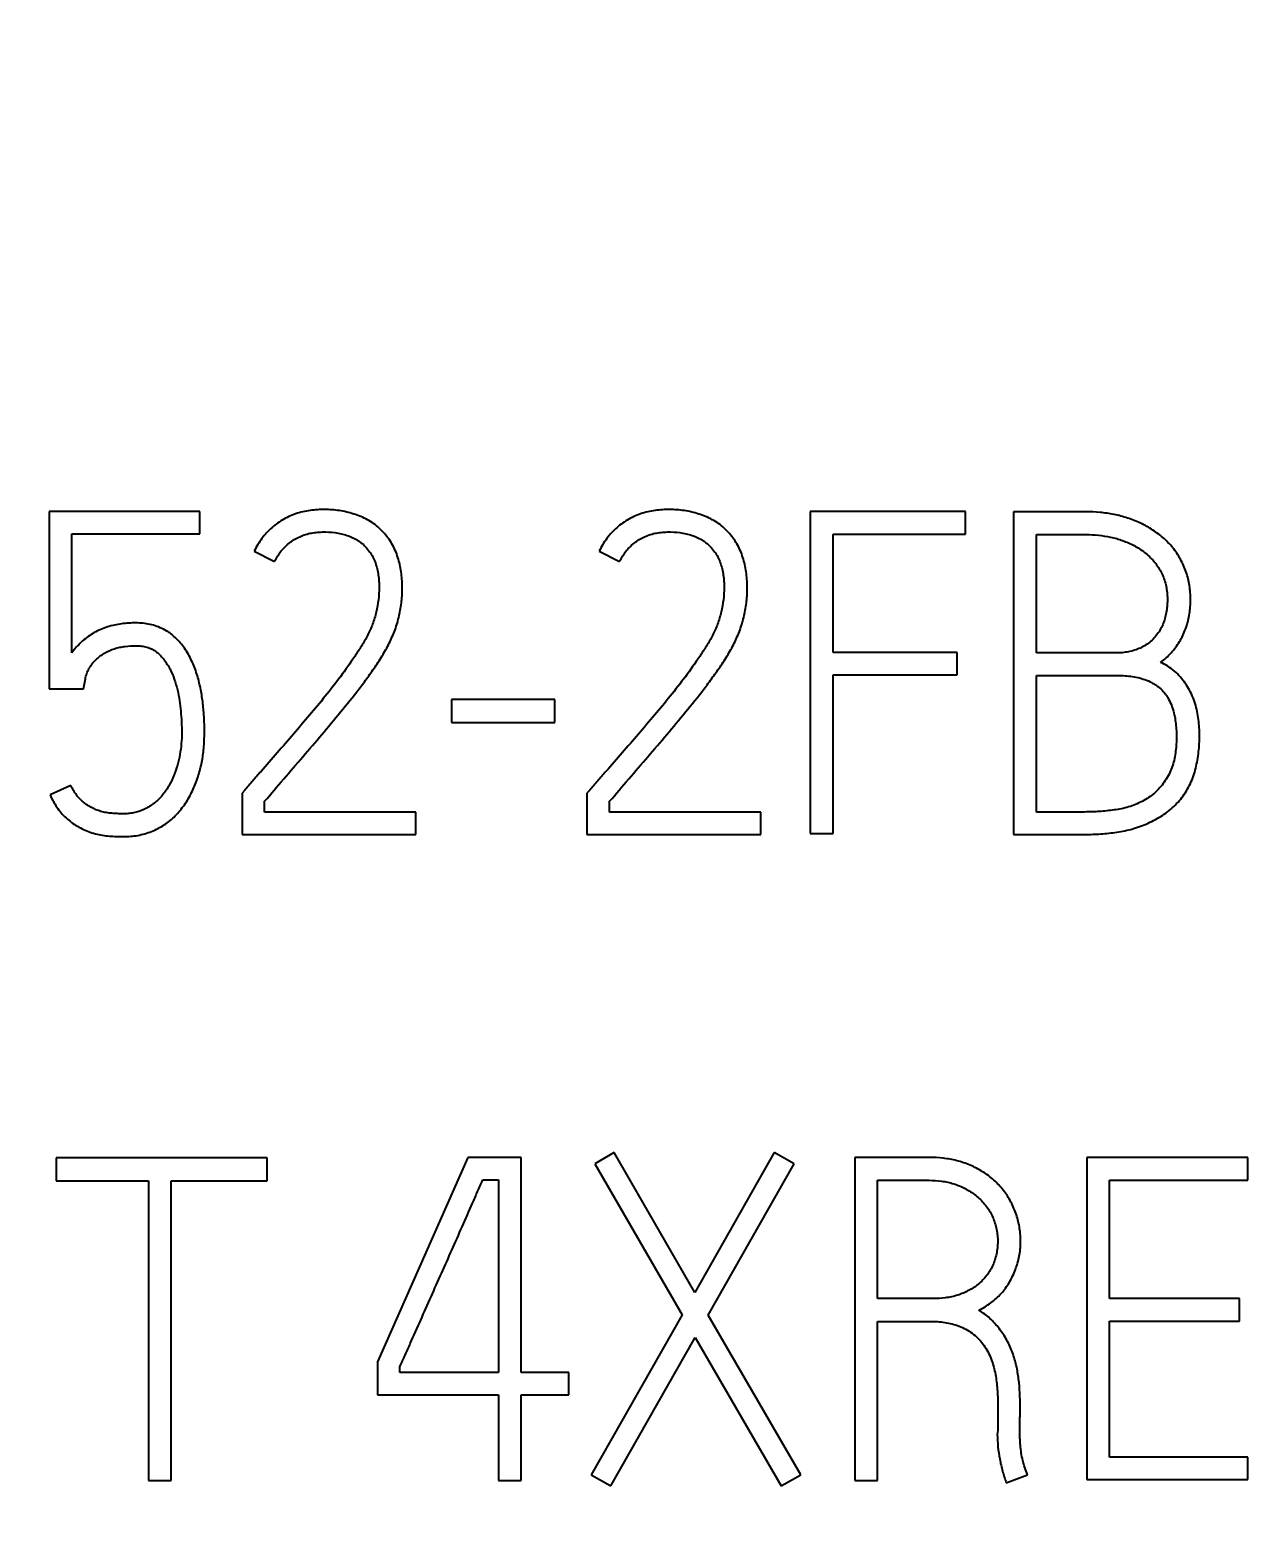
# Model space of a CAD drawing. Extents: x 0 to 420, y 0 to 297.
# Drawn here: x 142.86 to 148.92, y 170.23 to 177.59 of the extents above; entities that cross this region are included whole.
import ezdxf

# ---------------------------------------------------------------- set-up
doc = ezdxf.new("R2010")
doc.units = 0
doc.header["$LTSCALE"] = 23.1
doc.layers.add('10100_DIM_FRONT', color=7, linetype='CONTINUOUS')
doc.layers.add('10500_FRONT_LABELING', color=7, linetype='CONTINUOUS')
doc.styles.get("Standard").update_dxf_attribs({"font": 'txt', "width": 0.8})
doc.dimstyles.new('DIMSTYLE_1', dxfattribs={"dimtxt": 3.5, "dimasz": 3.5, "dimexe": 0.18, "dimexo": 0.0625, "dimgap": 0.09, "dimtad": 1, "dimtxsty": 'STANDARD', "dimcen": 0.09, "dimazin": 3, "dimtp": 0.05, "dimtm": 0.05, "dimtfac": 1, "dimtofl": 0, "dimtmove": 0, "dimatfit": 3, "dimtolj": 1})

# ---------------------------------------------------------------- blocks, each defined once
blk = doc.blocks.new('*D0')
at = {"layer": '10100_DIM_FRONT', "linetype": 'CONTINUOUS'}
for p, q in [((86.234459, 191.103546), (86.234459, 133.159676)), ((157.734459, 151.590953), (157.734459, 133.159676)), ((86.234459, 135.159676), (121.984459, 135.159676)), ((157.734459, 135.159676), (121.984459, 135.159676))]:
    blk.add_line(p, q, dxfattribs=at)
for points in [[(89.734459, 135.659676), (86.234459, 135.159676), (89.734459, 134.659676)], [(154.234459, 134.659676), (157.734459, 135.159676), (154.234459, 135.659676)]]:
    blk.add_solid(points, dxfattribs=at)
at = {"layer": '10100_DIM_FRONT', "linetype": 'CONTINUOUS', "width": 0.660714}
blk.add_text('71,5', height=3.5, dxfattribs=at).set_placement((118.540643, 136.034676))

msp = doc.modelspace()

# ---------------------------------------------------------------- linework, layer by layer
at = {"layer": '10500_FRONT_LABELING', "color": 7, "linetype": 'CONTINUOUS'}
for p, q in [((142.9523, 175.2045), (142.9523, 174.3258)), ((143.6987, 175.2045), (142.9523, 175.2045)), ((143.6987, 175.0936), (143.6987, 175.2045)), ((146.72, 175.2045), (146.72, 173.609)), ((147.4888, 175.2045), (146.72, 175.2045)), ((147.4888, 175.0914), (147.4888, 175.2045)), ((147.7264, 175.2023), (147.7264, 173.6045)), ((148.085, 175.2023), (147.7264, 175.2023)), ((143.0644, 174.5033), (143.0644, 175.0936)), ((143.0644, 175.0936), (143.6987, 175.0936)), ((146.8343, 174.5055), (146.8343, 175.0914)), ((146.8343, 175.0914), (147.4888, 175.0914)), ((147.8407, 174.5033), (147.8407, 175.0892)), ((147.8407, 175.0892), (148.085, 175.0892)), ((143.9677, 175.007), (144.0685, 174.956)), ((145.6755, 175.007), (145.7764, 174.956)), ((147.4484, 174.5055), (146.8343, 174.5055)), ((147.4484, 174.3946), (147.4484, 174.5055)), ((148.2329, 174.5033), (147.8407, 174.5033)), ((143.1227, 174.3258), (143.1316, 174.3746)), ((146.8343, 173.609), (146.8343, 174.3946)), ((146.8343, 174.3946), (147.4484, 174.3946)), ((147.8407, 173.7155), (147.8407, 174.3923)), ((147.8407, 174.3923), (148.2329, 174.3923)), ((142.9523, 174.3258), (143.1227, 174.3258)), ((144.9449, 174.2725), (144.9449, 174.1593)), ((145.4559, 174.2725), (144.9449, 174.2725)), ((145.4559, 174.1593), (145.4559, 174.2725)), ((144.9449, 174.1593), (145.4559, 174.1593)), ((143.0599, 173.8464), (142.9568, 173.7998)), ((143.9206, 173.8242), (143.9071, 173.8087)), ((143.9071, 173.8087), (143.9071, 173.6045)), ((145.6285, 173.8242), (145.615, 173.8087)), ((145.615, 173.8087), (145.615, 173.6045)), ((144.0192, 173.7155), (144.0192, 173.7688)), ((144.7678, 173.7155), (144.0192, 173.7155)), ((144.7678, 173.6045), (144.7678, 173.7155)), ((145.7271, 173.7155), (145.7271, 173.7688)), ((146.4757, 173.7155), (145.7271, 173.7155)), ((146.4757, 173.6045), (146.4757, 173.7155)), ((148.0783, 173.7155), (147.8407, 173.7155)), ((143.9071, 173.6045), (144.7678, 173.6045)), ((145.615, 173.6045), (146.4757, 173.6045)), ((146.72, 173.609), (146.8343, 173.609)), ((147.7264, 173.6045), (148.0783, 173.6045)), ((145.749, 172.029), (145.6536, 171.9735)), ((146.1485, 171.3366), (145.749, 172.029)), ((146.5413, 172.029), (146.1485, 171.3366)), ((146.6411, 171.9735), (146.5413, 172.029)), ((142.9862, 172.0023), (142.9862, 171.8892)), ((144.0314, 172.0023), (142.9862, 172.0023)), ((144.0314, 171.8892), (144.0314, 172.0023)), ((145.0256, 172.0045), (144.5773, 170.9926)), ((145.2897, 172.0045), (145.0256, 172.0045)), ((145.2897, 170.9394), (145.2897, 172.0045)), ((145.6536, 171.9735), (146.0863, 171.2256)), ((146.215, 171.2234), (146.6411, 171.9735)), ((146.9407, 172.0045), (146.9407, 170.4045)), ((147.3091, 172.0045), (146.9407, 172.0045)), ((148.0902, 172.0045), (148.0902, 170.409)), ((148.8869, 172.0045), (148.0902, 172.0045)), ((148.8869, 171.8914), (148.8869, 172.0045)), ((142.9862, 171.8892), (143.4433, 171.8892)), ((143.4433, 171.8892), (143.4433, 170.4045)), ((143.5565, 170.4045), (143.5565, 171.8892)), ((143.5565, 171.8892), (144.0314, 171.8892)), ((145.0988, 171.8936), (145.1765, 171.8936)), ((145.1765, 171.8936), (145.1765, 170.9394)), ((147.0539, 171.3055), (147.0539, 171.8914)), ((147.0539, 171.8914), (147.3091, 171.8914)), ((148.2012, 171.3055), (148.2012, 171.8914)), ((148.2012, 171.8914), (148.8869, 171.8914)), ((147.3268, 171.3055), (147.0539, 171.3055)), ((148.8447, 171.3055), (148.2012, 171.3055)), ((148.8447, 171.1946), (148.8447, 171.3055)), ((146.0863, 171.2256), (145.6358, 170.4334)), ((146.6744, 170.4334), (146.215, 171.2234)), ((147.0539, 170.4045), (147.0539, 171.1923)), ((147.0539, 171.1923), (147.3224, 171.1923)), ((148.2012, 170.5199), (148.2012, 171.1946)), ((148.2012, 171.1946), (148.8447, 171.1946)), ((145.7335, 170.3779), (146.1507, 171.1125)), ((146.1507, 171.1125), (146.5768, 170.3779)), ((144.5773, 170.9926), (144.5773, 170.8284)), ((144.6883, 170.9394), (144.6883, 170.9682)), ((145.1765, 170.9394), (144.6883, 170.9394)), ((145.5249, 170.9394), (145.2897, 170.9394)), ((145.5249, 170.8284), (145.5249, 170.9394)), ((144.5773, 170.8284), (145.1765, 170.8284)), ((145.1765, 170.8284), (145.1765, 170.4045)), ((145.2897, 170.4045), (145.2897, 170.8284)), ((145.2897, 170.8284), (145.5249, 170.8284)), ((147.6486, 170.7929), (147.6486, 170.6531)), ((147.7596, 170.7263), (147.7596, 170.7707)), ((147.6486, 170.6531), (147.6464, 170.6331)), ((148.8869, 170.5199), (148.2012, 170.5199)), ((148.8869, 170.409), (148.8869, 170.5199)), ((143.4433, 170.4045), (143.5565, 170.4045)), ((145.1765, 170.4045), (145.2897, 170.4045)), ((145.6358, 170.4334), (145.7335, 170.3779)), ((146.5768, 170.3779), (146.6744, 170.4334)), ((146.9407, 170.4045), (147.0539, 170.4045)), ((147.6908, 170.3935), (147.7951, 170.4334)), ((148.0902, 170.409), (148.8869, 170.409))]:
    msp.add_line(p, q, dxfattribs=at)
for points, knots in [([(144.0192, 173.7688), (144.0506, 173.8056), (144.082, 173.8423), (144.145, 173.9158), (144.1765, 173.9525), (144.2397, 174.0259), (144.2712, 174.0625), (144.3337, 174.1364), (144.3647, 174.1735), (144.4261, 174.2483), (144.4565, 174.2859), (144.5006, 174.3435), (144.515, 174.363), (144.5434, 174.4022), (144.5574, 174.422), (144.5844, 174.4623), (144.5976, 174.4829), (144.6222, 174.5247), (144.6337, 174.546), (144.6489, 174.5788), (144.6537, 174.5899), (144.6627, 174.6123), (144.6669, 174.6237), (144.6745, 174.6467), (144.6779, 174.6584), (144.684, 174.6821), (144.6866, 174.694), (144.6936, 174.7297), (144.6968, 174.7536), (144.7005, 174.8018), (144.7011, 174.8259), (144.6995, 174.8624), (144.6986, 174.8746), (144.6958, 174.8989), (144.694, 174.911), (144.6874, 174.9469), (144.6815, 174.9705), (144.6686, 175.0049), (144.6635, 175.0162), (144.6525, 175.0379), (144.6465, 175.0485), (144.6333, 175.0687), (144.6261, 175.0784), (144.6104, 175.097), (144.602, 175.1059), (144.5845, 175.1232), (144.5754, 175.1313), (144.5561, 175.1459), (144.546, 175.1525), (144.525, 175.1645), (144.5142, 175.17), (144.4918, 175.18), (144.4804, 175.1844), (144.4459, 175.1962), (144.4225, 175.2025), (144.3867, 175.2087), (144.3746, 175.2102), (144.3502, 175.2123), (144.3379, 175.213), (144.3013, 175.2138), (144.2771, 175.2129), (144.2408, 175.2087), (144.2288, 175.2068), (144.2048, 175.2019), (144.1928, 175.1989), (144.1578, 175.188), (144.1356, 175.1783), (144.1038, 175.1602), (144.0933, 175.1536), (144.0734, 175.1393), (144.0544, 175.1241), (144.037, 175.1072), (144.0205, 175.0893), (144.0126, 175.0798), (143.9905, 175.0504), (143.9779, 175.0294), (143.9677, 175.007)], [0, 0, 0, 0, 0.0625, 0.0625, 0.125, 0.125, 0.1875, 0.1875, 0.25, 0.25, 0.3125, 0.3125, 0.34375, 0.34375, 0.375, 0.375, 0.40625, 0.40625, 0.4375, 0.4375, 0.453125, 0.453125, 0.46875, 0.46875, 0.484375, 0.484375, 0.5, 0.5, 0.53125, 0.53125, 0.5625, 0.5625, 0.578125, 0.578125, 0.59375, 0.59375, 0.625, 0.625, 0.640625, 0.640625, 0.65625, 0.65625, 0.671875, 0.671875, 0.6875, 0.6875, 0.703125, 0.703125, 0.71875, 0.71875, 0.734375, 0.734375, 0.75, 0.75, 0.78125, 0.78125, 0.796875, 0.796875, 0.8125, 0.8125, 0.84375, 0.84375, 0.859375, 0.859375, 0.875, 0.875, 0.90625, 0.90625, 0.921875, 0.921875, 0.9375, 0.953125, 0.953125, 0.96875, 0.96875, 1, 1, 1, 1]), ([(145.7271, 173.7688), (145.7585, 173.8056), (145.7899, 173.8423), (145.8529, 173.9158), (145.8844, 173.9525), (145.9476, 174.0259), (145.9791, 174.0625), (146.0416, 174.1364), (146.0726, 174.1735), (146.134, 174.2483), (146.1644, 174.2859), (146.2085, 174.3435), (146.2229, 174.363), (146.2513, 174.4022), (146.2653, 174.422), (146.2923, 174.4623), (146.3055, 174.4829), (146.3301, 174.5247), (146.3416, 174.546), (146.3568, 174.5788), (146.3616, 174.5899), (146.3706, 174.6123), (146.3748, 174.6237), (146.3824, 174.6467), (146.3858, 174.6584), (146.3919, 174.6821), (146.3945, 174.694), (146.4015, 174.7297), (146.4047, 174.7536), (146.4084, 174.8018), (146.409, 174.8259), (146.4074, 174.8624), (146.4065, 174.8746), (146.4037, 174.8989), (146.4019, 174.911), (146.3953, 174.9469), (146.3894, 174.9705), (146.3765, 175.0049), (146.3714, 175.0162), (146.3604, 175.0379), (146.3544, 175.0485), (146.3412, 175.0687), (146.334, 175.0784), (146.3183, 175.097), (146.3099, 175.1059), (146.2924, 175.1232), (146.2833, 175.1313), (146.264, 175.1459), (146.2539, 175.1525), (146.2329, 175.1645), (146.2221, 175.17), (146.1997, 175.18), (146.1882, 175.1844), (146.1538, 175.1962), (146.1304, 175.2025), (146.0946, 175.2087), (146.0825, 175.2102), (146.0581, 175.2123), (146.0458, 175.213), (146.0092, 175.2138), (145.985, 175.2129), (145.9487, 175.2087), (145.9367, 175.2068), (145.9127, 175.2019), (145.9007, 175.1989), (145.8657, 175.188), (145.8435, 175.1783), (145.8117, 175.1602), (145.8012, 175.1536), (145.7813, 175.1393), (145.7623, 175.1241), (145.7449, 175.1072), (145.7283, 175.0893), (145.7205, 175.0798), (145.6983, 175.0504), (145.6858, 175.0294), (145.6755, 175.007)], [0, 0, 0, 0, 0.0625, 0.0625, 0.125, 0.125, 0.1875, 0.1875, 0.25, 0.25, 0.3125, 0.3125, 0.34375, 0.34375, 0.375, 0.375, 0.40625, 0.40625, 0.4375, 0.4375, 0.453125, 0.453125, 0.46875, 0.46875, 0.484375, 0.484375, 0.5, 0.5, 0.53125, 0.53125, 0.5625, 0.5625, 0.578125, 0.578125, 0.59375, 0.59375, 0.625, 0.625, 0.640625, 0.640625, 0.65625, 0.65625, 0.671875, 0.671875, 0.6875, 0.6875, 0.703125, 0.703125, 0.71875, 0.71875, 0.734375, 0.734375, 0.75, 0.75, 0.78125, 0.78125, 0.796875, 0.796875, 0.8125, 0.8125, 0.84375, 0.84375, 0.859375, 0.859375, 0.875, 0.875, 0.90625, 0.90625, 0.921875, 0.921875, 0.9375, 0.953125, 0.953125, 0.96875, 0.96875, 1, 1, 1, 1]), ([(148.4548, 174.4567), (148.4738, 174.4705), (148.491, 174.4861), (148.5145, 174.5118), (148.5219, 174.5207), (148.5359, 174.5394), (148.5424, 174.5492), (148.5606, 174.5791), (148.5706, 174.5999), (148.5826, 174.6327), (148.5861, 174.6439), (148.592, 174.6665), (148.5944, 174.6779), (148.6002, 174.7122), (148.6022, 174.7352), (148.6029, 174.77), (148.6027, 174.7816), (148.6015, 174.805), (148.6005, 174.8166), (148.5959, 174.851), (148.591, 174.8735), (148.5806, 174.9065), (148.5766, 174.9173), (148.5677, 174.9388), (148.5626, 174.9494), (148.5463, 174.9804), (148.5338, 174.9998), (148.5125, 175.0272), (148.505, 175.0361), (148.4892, 175.0532), (148.4808, 175.0615), (148.4548, 175.0849), (148.4364, 175.099), (148.4072, 175.118), (148.3972, 175.124), (148.3768, 175.1354), (148.3663, 175.1407), (148.3348, 175.1555), (148.3132, 175.164), (148.2693, 175.1784), (148.247, 175.1844), (148.2014, 175.1936), (148.1782, 175.197), (148.1317, 175.2013), (148.1084, 175.2023), (148.085, 175.2023)], [0, 0, 0, 0, 0.0625, 0.0625, 0.09375, 0.09375, 0.125, 0.125, 0.1875, 0.1875, 0.21875, 0.21875, 0.25, 0.25, 0.3125, 0.3125, 0.34375, 0.34375, 0.375, 0.375, 0.4375, 0.4375, 0.46875, 0.46875, 0.5, 0.5, 0.5625, 0.5625, 0.59375, 0.59375, 0.625, 0.625, 0.6875, 0.6875, 0.71875, 0.71875, 0.75, 0.75, 0.8125, 0.8125, 0.875, 0.875, 0.9375, 0.9375, 1, 1, 1, 1]), ([(144.0685, 174.956), (144.0774, 174.9749), (144.0884, 174.9923), (144.108, 175.0162), (144.1151, 175.0239), (144.13, 175.0383), (144.1457, 175.0517), (144.1628, 175.0632), (144.1807, 175.0735), (144.1901, 175.0782), (144.2188, 175.0902), (144.2387, 175.0953), (144.2694, 175.1001), (144.2798, 175.1011), (144.3004, 175.1024), (144.3107, 175.1026), (144.3415, 175.1022), (144.362, 175.1005), (144.3925, 175.095), (144.4027, 175.0927), (144.4227, 175.0871), (144.4325, 175.0839), (144.4516, 175.0762), (144.461, 175.0717), (144.4746, 175.0641), (144.4791, 175.0613), (144.4877, 175.0556), (144.4919, 175.0525), (144.5041, 175.0431), (144.5117, 175.0362), (144.5259, 175.0213), (144.5326, 175.0133), (144.5446, 174.9962), (144.5499, 174.9874), (144.5594, 174.969), (144.5636, 174.9596), (144.5707, 174.94), (144.5736, 174.93), (144.5784, 174.9099), (144.5803, 174.8998), (144.5833, 174.8795), (144.5845, 174.8692), (144.586, 174.8486), (144.5863, 174.8382), (144.5862, 174.8071), (144.5849, 174.7866), (144.5798, 174.7459), (144.576, 174.7258), (144.5689, 174.6958), (144.5663, 174.6858), (144.5604, 174.666), (144.5572, 174.6561), (144.5466, 174.6271), (144.5381, 174.6085), (144.5193, 174.5724), (144.509, 174.5548), (144.4876, 174.52), (144.4764, 174.5029), (144.4422, 174.4519), (144.4185, 174.4185), (144.3697, 174.3529), (144.3447, 174.3207), (144.2935, 174.2572), (144.2672, 174.2259), (144.2145, 174.1636), (144.1881, 174.1325), (144.135, 174.0705), (144.1084, 174.0396), (144.0549, 173.9779), (144.028, 173.9472), (143.9877, 173.9011), (143.9743, 173.8857), (143.9474, 173.855), (143.9339, 173.8397), (143.9206, 173.8242)], [0, 0, 0, 0, 0.03125, 0.03125, 0.046875, 0.046875, 0.0625, 0.078125, 0.078125, 0.09375, 0.09375, 0.125, 0.125, 0.140625, 0.140625, 0.15625, 0.15625, 0.1875, 0.1875, 0.203125, 0.203125, 0.21875, 0.21875, 0.234375, 0.234375, 0.242188, 0.242188, 0.25, 0.25, 0.265625, 0.265625, 0.28125, 0.28125, 0.296875, 0.296875, 0.3125, 0.3125, 0.328125, 0.328125, 0.34375, 0.34375, 0.359375, 0.359375, 0.375, 0.375, 0.40625, 0.40625, 0.4375, 0.4375, 0.453125, 0.453125, 0.46875, 0.46875, 0.5, 0.5, 0.53125, 0.53125, 0.5625, 0.5625, 0.625, 0.625, 0.6875, 0.6875, 0.75, 0.75, 0.8125, 0.8125, 0.875, 0.875, 0.9375, 0.9375, 0.96875, 0.96875, 1, 1, 1, 1]), ([(145.7764, 174.956), (145.7853, 174.9749), (145.7963, 174.9923), (145.8159, 175.0162), (145.823, 175.0239), (145.8379, 175.0383), (145.8536, 175.0517), (145.8707, 175.0632), (145.8886, 175.0735), (145.898, 175.0782), (145.9267, 175.0902), (145.9466, 175.0953), (145.9773, 175.1001), (145.9877, 175.1011), (146.0083, 175.1024), (146.0186, 175.1026), (146.0494, 175.1022), (146.0699, 175.1005), (146.1004, 175.095), (146.1106, 175.0927), (146.1306, 175.0871), (146.1404, 175.0839), (146.1595, 175.0762), (146.1689, 175.0717), (146.1825, 175.0641), (146.187, 175.0613), (146.1956, 175.0556), (146.1998, 175.0525), (146.212, 175.0431), (146.2196, 175.0362), (146.2338, 175.0213), (146.2405, 175.0133), (146.2525, 174.9962), (146.2578, 174.9874), (146.2673, 174.969), (146.2715, 174.9596), (146.2786, 174.94), (146.2815, 174.93), (146.2863, 174.9099), (146.2882, 174.8998), (146.2912, 174.8795), (146.2924, 174.8692), (146.2938, 174.8486), (146.2942, 174.8382), (146.2941, 174.8071), (146.2928, 174.7866), (146.2877, 174.7459), (146.2839, 174.7258), (146.2768, 174.6958), (146.2741, 174.6858), (146.2683, 174.666), (146.2651, 174.6561), (146.2545, 174.6271), (146.246, 174.6085), (146.2272, 174.5724), (146.2169, 174.5548), (146.1955, 174.52), (146.1843, 174.5029), (146.1501, 174.4519), (146.1264, 174.4185), (146.0776, 174.3529), (146.0526, 174.3207), (146.0013, 174.2572), (145.9751, 174.2259), (145.9224, 174.1636), (145.896, 174.1325), (145.8429, 174.0705), (145.8163, 174.0396), (145.7628, 173.9779), (145.7359, 173.9472), (145.6956, 173.9011), (145.6822, 173.8857), (145.6553, 173.855), (145.6418, 173.8397), (145.6285, 173.8242)], [0, 0, 0, 0, 0.03125, 0.03125, 0.046875, 0.046875, 0.0625, 0.078125, 0.078125, 0.09375, 0.09375, 0.125, 0.125, 0.140625, 0.140625, 0.15625, 0.15625, 0.1875, 0.1875, 0.203125, 0.203125, 0.21875, 0.21875, 0.234375, 0.234375, 0.242188, 0.242188, 0.25, 0.25, 0.265625, 0.265625, 0.28125, 0.28125, 0.296875, 0.296875, 0.3125, 0.3125, 0.328125, 0.328125, 0.34375, 0.34375, 0.359375, 0.359375, 0.375, 0.375, 0.40625, 0.40625, 0.4375, 0.4375, 0.453125, 0.453125, 0.46875, 0.46875, 0.5, 0.5, 0.53125, 0.53125, 0.5625, 0.5625, 0.625, 0.625, 0.6875, 0.6875, 0.75, 0.75, 0.8125, 0.8125, 0.875, 0.875, 0.9375, 0.9375, 0.96875, 0.96875, 1, 1, 1, 1]), ([(148.085, 175.0892), (148.1265, 175.0892), (148.1674, 175.0855), (148.2275, 175.0724), (148.2473, 175.0668), (148.2766, 175.0562), (148.2863, 175.0524), (148.3053, 175.044), (148.3146, 175.0395), (148.3419, 175.0248), (148.3593, 175.0137), (148.384, 174.9944), (148.3919, 174.9876), (148.4069, 174.9733), (148.414, 174.9658), (148.4274, 174.9501), (148.4337, 174.9419), (148.4454, 174.9247), (148.4508, 174.9157), (148.4654, 174.8882), (148.4729, 174.869), (148.481, 174.839), (148.4832, 174.8287), (148.4863, 174.8082), (148.4873, 174.7979), (148.4884, 174.7773), (148.4886, 174.767), (148.488, 174.7463), (148.4873, 174.736), (148.485, 174.7154), (148.4834, 174.705), (148.4792, 174.6847), (148.4766, 174.6747), (148.4702, 174.6551), (148.4665, 174.6454), (148.4577, 174.6265), (148.4527, 174.6173), (148.4415, 174.5999), (148.4353, 174.5916), (148.4218, 174.5758), (148.4144, 174.5683), (148.391, 174.5478), (148.3737, 174.5365), (148.3357, 174.5188), (148.3158, 174.5127), (148.285, 174.5069), (148.2746, 174.5055), (148.2538, 174.5037), (148.2434, 174.5033), (148.2329, 174.5033)], [0, 0, 0, 0, 0.125, 0.125, 0.1875, 0.1875, 0.21875, 0.21875, 0.25, 0.25, 0.3125, 0.3125, 0.34375, 0.34375, 0.375, 0.375, 0.40625, 0.40625, 0.4375, 0.4375, 0.5, 0.5, 0.53125, 0.53125, 0.5625, 0.5625, 0.59375, 0.59375, 0.625, 0.625, 0.65625, 0.65625, 0.6875, 0.6875, 0.71875, 0.71875, 0.75, 0.75, 0.78125, 0.78125, 0.8125, 0.8125, 0.875, 0.875, 0.9375, 0.9375, 0.96875, 0.96875, 1, 1, 1, 1]), ([(142.9568, 173.7998), (142.9667, 173.7787), (142.9777, 173.7582), (142.9971, 173.7296), (143.004, 173.7204), (143.0191, 173.7027), (143.0272, 173.6943), (143.0446, 173.6784), (143.0537, 173.6711), (143.0725, 173.6573), (143.0821, 173.6509), (143.102, 173.6389), (143.1123, 173.6334), (143.1337, 173.6236), (143.1447, 173.6193), (143.167, 173.6119), (143.1782, 173.6086), (143.2009, 173.6031), (143.2124, 173.6008), (143.2356, 173.5976), (143.2474, 173.5966), (143.271, 173.5951), (143.2827, 173.5945), (143.3062, 173.5935), (143.318, 173.5933), (143.3414, 173.5938), (143.3531, 173.5946), (143.3765, 173.5972), (143.3882, 173.599), (143.4115, 173.6039), (143.423, 173.6069), (143.4568, 173.6175), (143.4785, 173.6267), (143.5096, 173.6439), (143.5197, 173.6503), (143.5392, 173.6638), (143.5484, 173.6711), (143.5663, 173.6864), (143.5748, 173.6945), (143.591, 173.7116), (143.5988, 173.7207), (143.6209, 173.7486), (143.6339, 173.7682), (143.6568, 173.8092), (143.6668, 173.8305), (143.68, 173.8634), (143.6841, 173.8746), (143.6915, 173.8969), (143.6949, 173.9082), (143.704, 173.9421), (143.7087, 173.965), (143.7159, 174.0113), (143.7182, 174.0347), (143.7209, 174.0818), (143.7213, 174.1054), (143.7209, 174.1524), (143.7192, 174.1993), (143.7146, 174.246), (143.7083, 174.2925), (143.7044, 174.3156), (143.6943, 174.3618), (143.6881, 174.3848), (143.6732, 174.4296), (143.6644, 174.4515), (143.6487, 174.4834), (143.643, 174.4939), (143.6308, 174.5141), (143.6244, 174.5239), (143.6036, 174.5523), (143.588, 174.5699), (143.5655, 174.5894), (143.5608, 174.5932), (143.5514, 174.6004), (143.5465, 174.6038), (143.5317, 174.6136), (143.5214, 174.6194), (143.5001, 174.6297), (143.4889, 174.6342), (143.4662, 174.6415), (143.4547, 174.6443), (143.4314, 174.6486), (143.4196, 174.6501), (143.3958, 174.6518), (143.3839, 174.6521), (143.3602, 174.6518), (143.3484, 174.6512), (143.3249, 174.6492), (143.3132, 174.6479), (143.2899, 174.6443), (143.2784, 174.642), (143.2553, 174.6363), (143.2438, 174.6329), (143.2212, 174.6252), (143.2102, 174.6209), (143.1888, 174.6109), (143.1784, 174.6053), (143.1581, 174.5931), (143.1482, 174.5865), (143.1291, 174.5722), (143.12, 174.5646), (143.1026, 174.5485), (143.0943, 174.5401), (143.0787, 174.5224), (143.0712, 174.5131), (143.0644, 174.5033)], [0, 0, 0, 0, 0.03125, 0.03125, 0.046875, 0.046875, 0.0625, 0.0625, 0.078125, 0.078125, 0.09375, 0.09375, 0.109375, 0.109375, 0.125, 0.125, 0.140625, 0.140625, 0.15625, 0.15625, 0.171875, 0.171875, 0.1875, 0.1875, 0.203125, 0.203125, 0.21875, 0.21875, 0.234375, 0.234375, 0.25, 0.25, 0.28125, 0.28125, 0.296875, 0.296875, 0.3125, 0.3125, 0.328125, 0.328125, 0.34375, 0.34375, 0.375, 0.375, 0.40625, 0.40625, 0.421875, 0.421875, 0.4375, 0.4375, 0.46875, 0.46875, 0.5, 0.5, 0.53125, 0.53125, 0.5625, 0.59375, 0.59375, 0.625, 0.625, 0.65625, 0.65625, 0.6875, 0.6875, 0.703125, 0.703125, 0.71875, 0.71875, 0.75, 0.75, 0.757812, 0.757812, 0.765625, 0.765625, 0.78125, 0.78125, 0.796875, 0.796875, 0.8125, 0.8125, 0.828125, 0.828125, 0.84375, 0.84375, 0.859375, 0.859375, 0.875, 0.875, 0.890625, 0.890625, 0.90625, 0.90625, 0.921875, 0.921875, 0.9375, 0.9375, 0.953125, 0.953125, 0.96875, 0.96875, 0.984375, 0.984375, 1, 1, 1, 1]), ([(143.1316, 174.3746), (143.132, 174.3792), (143.1331, 174.3836), (143.1357, 174.3924), (143.1371, 174.3967), (143.1415, 174.4097), (143.1451, 174.4182), (143.154, 174.4339), (143.1592, 174.4413), (143.1704, 174.4556), (143.1764, 174.4625), (143.1893, 174.4752), (143.1961, 174.4811), (143.2107, 174.492), (143.2183, 174.4969), (143.2416, 174.5108), (143.2579, 174.5186), (143.2837, 174.5272), (143.2926, 174.5295), (143.3103, 174.5332), (143.3193, 174.5346), (143.3461, 174.5379), (143.3641, 174.5391), (143.3912, 174.5387), (143.4004, 174.5382), (143.4185, 174.536), (143.4274, 174.5343), (143.4404, 174.5305), (143.4447, 174.5291), (143.4532, 174.5258), (143.4575, 174.524), (143.4697, 174.5178), (143.4773, 174.513), (143.4915, 174.5019), (143.4983, 174.4957), (143.5108, 174.4825), (143.5165, 174.4755), (143.5273, 174.4611), (143.5324, 174.4536), (143.542, 174.4384), (143.5465, 174.4305), (143.5591, 174.4063), (143.566, 174.3897), (143.5778, 174.3559), (143.5828, 174.3387), (143.5914, 174.3038), (143.595, 174.286), (143.6004, 174.2505), (143.6023, 174.2326), (143.6054, 174.197), (143.6066, 174.1792), (143.6085, 174.1435), (143.6091, 174.1256), (143.6089, 174.0898), (143.6082, 174.0719), (143.605, 174.036), (143.6026, 174.018), (143.5962, 173.9826), (143.5922, 173.9651), (143.5825, 173.9305), (143.5768, 173.9134), (143.5633, 173.8798), (143.5555, 173.8634), (143.5378, 173.8321), (143.5279, 173.8171), (143.5108, 173.796), (143.5047, 173.7891), (143.492, 173.7762), (143.4788, 173.764), (143.4644, 173.7531), (143.4495, 173.7429), (143.4417, 173.7382), (143.4177, 173.7254), (143.401, 173.7188), (143.3748, 173.7121), (143.3659, 173.7104), (143.3478, 173.7079), (143.3388, 173.7072), (143.3208, 173.7065), (143.3118, 173.7066), (143.2938, 173.7071), (143.2848, 173.7075), (143.2668, 173.7088), (143.2578, 173.7095), (143.2399, 173.7116), (143.2309, 173.713), (143.2043, 173.7188), (143.1874, 173.7247), (143.163, 173.7364), (143.155, 173.7408), (143.1398, 173.7505), (143.1324, 173.7557), (143.1184, 173.7668), (143.1116, 173.7728), (143.099, 173.7856), (143.093, 173.7926), (143.0767, 173.8144), (143.0679, 173.8301), (143.0599, 173.8464)], [0, 0, 0, 0, 0.007812, 0.007812, 0.015625, 0.015625, 0.03125, 0.03125, 0.046875, 0.046875, 0.0625, 0.0625, 0.078125, 0.078125, 0.09375, 0.09375, 0.125, 0.125, 0.140625, 0.140625, 0.15625, 0.15625, 0.1875, 0.1875, 0.203125, 0.203125, 0.21875, 0.21875, 0.226562, 0.226562, 0.234375, 0.234375, 0.25, 0.25, 0.265625, 0.265625, 0.28125, 0.28125, 0.296875, 0.296875, 0.3125, 0.3125, 0.34375, 0.34375, 0.375, 0.375, 0.40625, 0.40625, 0.4375, 0.4375, 0.46875, 0.46875, 0.5, 0.5, 0.53125, 0.53125, 0.5625, 0.5625, 0.59375, 0.59375, 0.625, 0.625, 0.65625, 0.65625, 0.6875, 0.6875, 0.703125, 0.703125, 0.71875, 0.734375, 0.734375, 0.75, 0.75, 0.78125, 0.78125, 0.796875, 0.796875, 0.8125, 0.8125, 0.828125, 0.828125, 0.84375, 0.84375, 0.859375, 0.859375, 0.875, 0.875, 0.90625, 0.90625, 0.921875, 0.921875, 0.9375, 0.9375, 0.953125, 0.953125, 0.96875, 0.96875, 1, 1, 1, 1]), ([(148.0783, 173.6045), (148.1052, 173.6045), (148.132, 173.6053), (148.1854, 173.6088), (148.212, 173.6115), (148.2647, 173.6195), (148.2908, 173.625), (148.3295, 173.636), (148.3424, 173.6401), (148.3679, 173.6494), (148.3806, 173.6546), (148.4052, 173.6657), (148.4173, 173.6718), (148.441, 173.6847), (148.4527, 173.6915), (148.4753, 173.7063), (148.4864, 173.7143), (148.5077, 173.7314), (148.5177, 173.7404), (148.5462, 173.7688), (148.5631, 173.7897), (148.5852, 173.8237), (148.592, 173.8356), (148.6042, 173.8598), (148.6095, 173.8721), (148.6187, 173.8974), (148.6227, 173.9103), (148.6296, 173.9364), (148.6325, 173.9497), (148.6402, 173.9895), (148.6439, 174.0162), (148.6468, 174.0563), (148.6473, 174.0696), (148.6477, 174.0964), (148.6475, 174.1098), (148.6463, 174.1367), (148.6453, 174.1501), (148.6423, 174.177), (148.6403, 174.1905), (148.6327, 174.2304), (148.6253, 174.2563), (148.6102, 174.2939), (148.6044, 174.3064), (148.5917, 174.3303), (148.5778, 174.3533), (148.5613, 174.3745), (148.5435, 174.3947), (148.5338, 174.4043), (148.5027, 174.431), (148.4799, 174.4456), (148.4548, 174.4567)], [0, 0, 0, 0, 0.0625, 0.0625, 0.125, 0.125, 0.1875, 0.1875, 0.21875, 0.21875, 0.25, 0.25, 0.28125, 0.28125, 0.3125, 0.3125, 0.34375, 0.34375, 0.375, 0.375, 0.4375, 0.4375, 0.46875, 0.46875, 0.5, 0.5, 0.53125, 0.53125, 0.5625, 0.5625, 0.625, 0.625, 0.65625, 0.65625, 0.6875, 0.6875, 0.71875, 0.71875, 0.75, 0.75, 0.8125, 0.8125, 0.84375, 0.84375, 0.875, 0.90625, 0.90625, 0.9375, 0.9375, 1, 1, 1, 1]), ([(148.2329, 174.3923), (148.2574, 174.3923), (148.2817, 174.3911), (148.3178, 174.3862), (148.3298, 174.3841), (148.3536, 174.3787), (148.3655, 174.3753), (148.3886, 174.3671), (148.3998, 174.3623), (148.4159, 174.3537), (148.4212, 174.3507), (148.4316, 174.3441), (148.4367, 174.3405), (148.4512, 174.3293), (148.4601, 174.3211), (148.4722, 174.3074), (148.476, 174.3027), (148.4832, 174.2928), (148.4866, 174.2876), (148.5025, 174.2615), (148.5116, 174.2389), (148.5247, 174.1915), (148.5286, 174.1676), (148.5331, 174.1193), (148.5337, 174.095), (148.5324, 174.0461), (148.5304, 174.0219), (148.5245, 173.9861), (148.5221, 173.9742), (148.5159, 173.9506), (148.5121, 173.9389), (148.4986, 173.9048), (148.487, 173.8835), (148.4658, 173.8537), (148.4581, 173.8441), (148.4418, 173.8259), (148.4332, 173.8173), (148.415, 173.8012), (148.4054, 173.7939), (148.3851, 173.7802), (148.3745, 173.7739), (148.3528, 173.7626), (148.3418, 173.7575), (148.3193, 173.7484), (148.3079, 173.7443), (148.2846, 173.7372), (148.2727, 173.7342), (148.2486, 173.7292), (148.2366, 173.7272), (148.2124, 173.7238), (148.2002, 173.7225), (148.1759, 173.7201), (148.1638, 173.719), (148.1272, 173.7164), (148.1028, 173.7155), (148.0783, 173.7155)], [0, 0, 0, 0, 0.0625, 0.0625, 0.09375, 0.09375, 0.125, 0.125, 0.15625, 0.15625, 0.171875, 0.171875, 0.1875, 0.1875, 0.21875, 0.21875, 0.234375, 0.234375, 0.25, 0.25, 0.3125, 0.3125, 0.375, 0.375, 0.4375, 0.4375, 0.5, 0.5, 0.53125, 0.53125, 0.5625, 0.5625, 0.625, 0.625, 0.65625, 0.65625, 0.6875, 0.6875, 0.71875, 0.71875, 0.75, 0.75, 0.78125, 0.78125, 0.8125, 0.8125, 0.84375, 0.84375, 0.875, 0.875, 0.90625, 0.90625, 0.9375, 0.9375, 1, 1, 1, 1]), ([(147.5554, 171.2478), (147.5761, 171.2585), (147.5957, 171.2707), (147.6234, 171.2913), (147.6323, 171.2986), (147.6495, 171.3141), (147.6578, 171.3223), (147.6811, 171.3481), (147.6945, 171.3667), (147.712, 171.3964), (147.7174, 171.4066), (147.7273, 171.4275), (147.7318, 171.4383), (147.744, 171.4707), (147.7504, 171.4929), (147.7569, 171.5269), (147.7586, 171.5384), (147.7609, 171.5615), (147.7616, 171.573), (147.7621, 171.6074), (147.7604, 171.6303), (147.7551, 171.6645), (147.7528, 171.6759), (147.7473, 171.6985), (147.7442, 171.7095), (147.7333, 171.7423), (147.7244, 171.7634), (147.7082, 171.7941), (147.7023, 171.8041), (147.6897, 171.8236), (147.683, 171.833), (147.6618, 171.8602), (147.6462, 171.877), (147.6205, 171.9003), (147.6115, 171.9077), (147.5929, 171.9216), (147.5833, 171.9281), (147.554, 171.9464), (147.5336, 171.9571), (147.5016, 171.9708), (147.4907, 171.9749), (147.4688, 171.9824), (147.4356, 171.9923), (147.4016, 171.9982), (147.3556, 172.0034), (147.3323, 172.0045), (147.3091, 172.0045)], [0, 0, 0, 0, 0.0625, 0.0625, 0.09375, 0.09375, 0.125, 0.125, 0.1875, 0.1875, 0.21875, 0.21875, 0.25, 0.25, 0.3125, 0.3125, 0.34375, 0.34375, 0.375, 0.375, 0.4375, 0.4375, 0.46875, 0.46875, 0.5, 0.5, 0.5625, 0.5625, 0.59375, 0.59375, 0.625, 0.625, 0.6875, 0.6875, 0.71875, 0.71875, 0.75, 0.75, 0.8125, 0.8125, 0.84375, 0.84375, 0.875, 0.9375, 0.9375, 1, 1, 1, 1]), ([(144.6883, 170.9682), (144.6927, 170.9778), (144.6971, 170.9874), (144.7058, 171.0066), (144.7101, 171.0162), (144.7231, 171.0451), (144.7317, 171.0643), (144.7576, 171.1221), (144.7747, 171.1606), (144.8089, 171.2377), (144.826, 171.2763), (144.8603, 171.3534), (144.8775, 171.3919), (144.9119, 171.4689), (144.9462, 171.546), (144.9802, 171.6232), (145.0141, 171.7004), (145.0311, 171.7391), (145.0565, 171.797), (145.065, 171.8163), (145.082, 171.8549), (145.0905, 171.8742), (145.0988, 171.8936)], [0, 0, 0, 0, 0.03125, 0.03125, 0.0625, 0.0625, 0.125, 0.125, 0.25, 0.25, 0.375, 0.375, 0.5, 0.5, 0.625, 0.75, 0.75, 0.875, 0.875, 0.9375, 0.9375, 1, 1, 1, 1]), ([(147.3091, 171.8914), (147.3298, 171.8914), (147.3503, 171.8902), (147.391, 171.8847), (147.4111, 171.8805), (147.4507, 171.8678), (147.4696, 171.8597), (147.5057, 171.8406), (147.523, 171.8296), (147.5474, 171.8105), (147.5553, 171.8036), (147.5701, 171.7892), (147.5841, 171.7741), (147.5964, 171.7576), (147.6078, 171.7403), (147.613, 171.7312), (147.6268, 171.7034), (147.6338, 171.6841), (147.6416, 171.654), (147.6437, 171.6438), (147.6468, 171.6234), (147.6478, 171.6131), (147.6488, 171.5926), (147.6487, 171.5824), (147.6475, 171.5618), (147.6463, 171.5514), (147.6412, 171.5208), (147.6359, 171.5009), (147.6247, 171.4722), (147.6203, 171.4627), (147.6105, 171.4444), (147.605, 171.4357), (147.5871, 171.4106), (147.5733, 171.3955), (147.5417, 171.3682), (147.5246, 171.3567), (147.4973, 171.342), (147.4879, 171.3374), (147.4688, 171.3293), (147.4592, 171.3257), (147.4297, 171.3164), (147.4095, 171.3121), (147.3683, 171.3067), (147.3476, 171.3055), (147.3268, 171.3055)], [0, 0, 0, 0, 0.0625, 0.0625, 0.125, 0.125, 0.1875, 0.1875, 0.25, 0.25, 0.28125, 0.28125, 0.3125, 0.34375, 0.34375, 0.375, 0.375, 0.4375, 0.4375, 0.46875, 0.46875, 0.5, 0.5, 0.53125, 0.53125, 0.5625, 0.5625, 0.625, 0.625, 0.65625, 0.65625, 0.6875, 0.6875, 0.75, 0.75, 0.8125, 0.8125, 0.84375, 0.84375, 0.875, 0.875, 0.9375, 0.9375, 1, 1, 1, 1]), ([(147.7596, 170.7707), (147.7596, 170.8162), (147.7574, 170.8615), (147.7491, 170.9291), (147.7454, 170.9515), (147.7355, 170.9956), (147.7293, 171.0173), (147.7175, 171.0491), (147.7132, 171.0595), (147.7037, 171.0803), (147.6985, 171.0904), (147.682, 171.1201), (147.6695, 171.1389), (147.6488, 171.1657), (147.6416, 171.1744), (147.6263, 171.1913), (147.6183, 171.1995), (147.5933, 171.2226), (147.5752, 171.2363), (147.5554, 171.2478)], [0, 0, 0, 0, 0.25, 0.25, 0.375, 0.375, 0.5, 0.5, 0.5625, 0.5625, 0.625, 0.625, 0.75, 0.75, 0.8125, 0.8125, 0.875, 0.875, 1, 1, 1, 1]), ([(147.3224, 171.1923), (147.3471, 171.1923), (147.3715, 171.1906), (147.4075, 171.1843), (147.4194, 171.1816), (147.4429, 171.1747), (147.4547, 171.1706), (147.4887, 171.1561), (147.5099, 171.1437), (147.5389, 171.1205), (147.548, 171.1121), (147.5649, 171.0943), (147.5726, 171.0848), (147.5868, 171.0648), (147.5933, 171.0541), (147.6049, 171.0324), (147.61, 171.0213), (147.619, 170.9986), (147.6229, 170.987), (147.6298, 170.9634), (147.6327, 170.9514), (147.6402, 170.9152), (147.6435, 170.8909), (147.6477, 170.8421), (147.6486, 170.8175), (147.6486, 170.7929)], [0, 0, 0, 0, 0.125, 0.125, 0.1875, 0.1875, 0.25, 0.25, 0.375, 0.375, 0.4375, 0.4375, 0.5, 0.5, 0.5625, 0.5625, 0.625, 0.625, 0.6875, 0.6875, 0.75, 0.75, 0.875, 0.875, 1, 1, 1, 1]), ([(147.7951, 170.4334), (147.7861, 170.4566), (147.7782, 170.4801), (147.7695, 170.5163), (147.7671, 170.5285), (147.7634, 170.553), (147.7621, 170.5654), (147.7598, 170.5901), (147.7589, 170.6025), (147.7576, 170.6272), (147.7574, 170.6396), (147.7573, 170.6582), (147.7574, 170.6644), (147.7573, 170.6768), (147.7573, 170.683), (147.7574, 170.6954), (147.7575, 170.7016), (147.7582, 170.7139), (147.7588, 170.7201), (147.7596, 170.7263)], [0, 0, 0, 0, 0.25, 0.25, 0.375, 0.375, 0.5, 0.5, 0.625, 0.625, 0.75, 0.75, 0.8125, 0.8125, 0.875, 0.875, 0.9375, 0.9375, 1, 1, 1, 1]), ([(147.6464, 170.6331), (147.6464, 170.6127), (147.6476, 170.5923), (147.6517, 170.5516), (147.6546, 170.5314), (147.6621, 170.4912), (147.6667, 170.4714), (147.6777, 170.4321), (147.684, 170.4127), (147.6908, 170.3935)], [0, 0, 0, 0, 0.25, 0.25, 0.5, 0.5, 0.75, 0.75, 1, 1, 1, 1])]:
    msp.add_open_spline(points, degree=3, knots=knots, dxfattribs=at)

# ---------------------------------------------------------------- dimensions: what is measured, and where the dimension line sits
at = {"layer": '10100_DIM_FRONT', "linetype": 'CONTINUOUS'}
dim = msp.add_linear_dim(base=(157.7345, 135.1597), p1=(86.2345, 191.1035), p2=(157.7345, 151.591), text='71,5', dimstyle='DIMSTYLE_1', dxfattribs=at)
dim.commit()
dim.dimension.update_dxf_attribs({"geometry": '*D0', "text_midpoint": (123.1656, 137.7847), "dimtype": 160})

doc.saveas('drawing.dxf')
